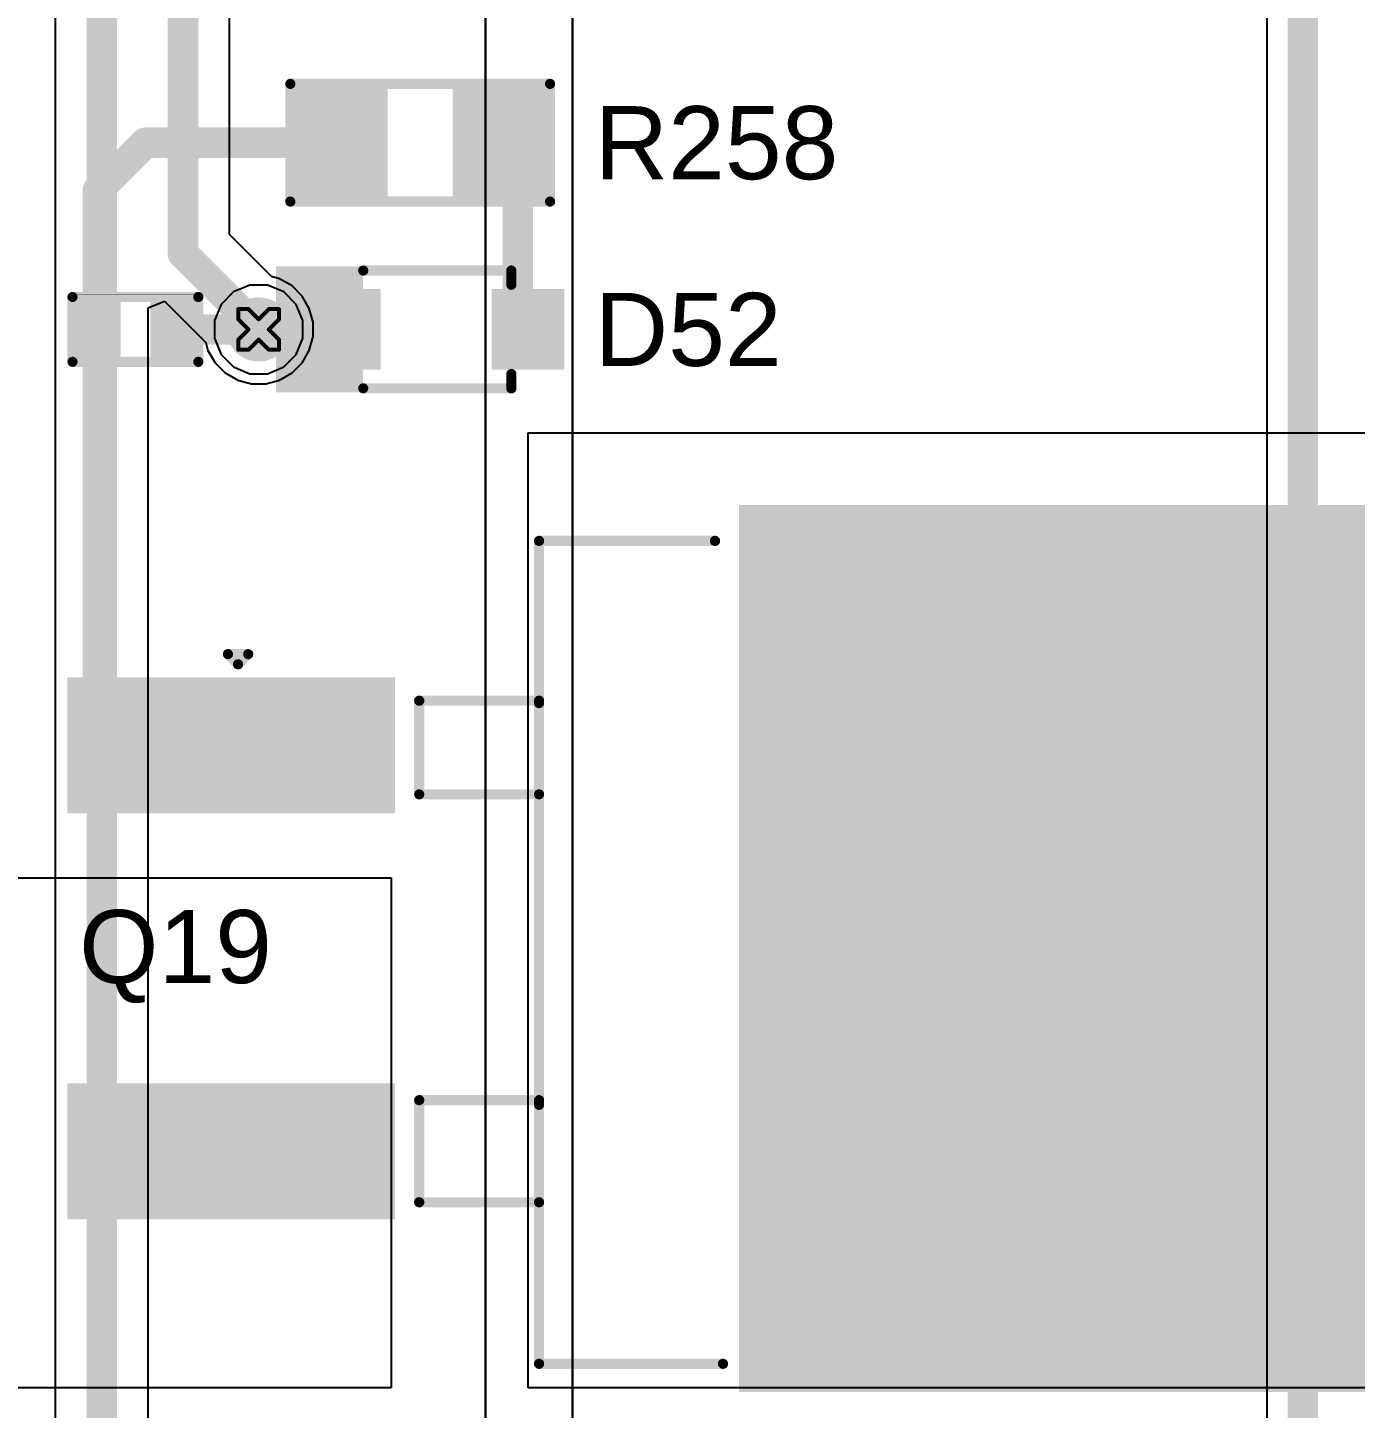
# Model space of a CAD drawing. Header units: inches. Extents: x 0 to 5379, y 0 to 5429.
# Drawn here: x 148.3 to 164.92, y 34.2 to 51.48 of the extents above; entities that cross this region are included whole.
import ezdxf

# ---------------------------------------------------------------- set-up
doc = ezdxf.new("R2010")
doc.units = ezdxf.units.IN
for name, color, linetype in [('Bottom Layer', 5, 'Continuous'), ('Bottom Solder', 6, 'Continuous'), ('Drill Drawing', 1, 'Continuous'), ('GND01', 16, 'Continuous'), ('GND02', 76, 'Continuous'), ('PWR', 156, 'Continuous'), ('SIG 01', 90, 'Continuous'), ('Top Layer', 1, 'Continuous'), ('Top Overlay', 2, 'Continuous'), ('Top Paste', 8, 'Continuous'), ('Top Solder', 216, 'Continuous'), ('Via Holes', 16, 'Continuous')]:
    doc.layers.add(name, color=color, linetype=linetype)
doc.styles.add('Arial', font='', dxfattribs={"height": 0.2})
doc.styles.get('Arial').set_extended_font_data('Arial')

# ---------------------------------------------------------------- blocks, each defined once
blk = doc.blocks.new('R___0402_509')
at = {"layer": 'Top Layer'}
for points in [[(-0.699, -0.318), (-0.699, 0.318), (-0.241, 0.318), (-0.241, -0.318)], [(0.241, -0.318), (0.241, 0.318), (0.699, 0.318), (0.699, -0.318)]]:
    blk.add_hatch(color=1, dxfattribs=at).paths.add_polyline_path(points)
at = {"layer": 'Top Paste'}
for points in [[(-0.699, -0.318), (-0.699, 0.318), (-0.241, 0.318), (-0.241, -0.318)], [(0.241, -0.318), (0.241, 0.318), (0.699, 0.318), (0.699, -0.318)]]:
    blk.add_hatch(color=8, dxfattribs=at).paths.add_polyline_path(points)
at = {"layer": 'Top Solder'}
for points in [[(-0.754, -0.373), (-0.754, 0.373), (-0.186, 0.373), (-0.186, -0.373)], [(0.186, -0.373), (0.186, 0.373), (0.754, 0.373), (0.754, -0.373)]]:
    blk.add_hatch(color=216, dxfattribs=at).paths.add_polyline_path(points)
at = {"layer": 'Top Overlay'}
for points in [[(0.787, 0.406, 0.127, 0.127, 0), (-0.787, 0.406, 0.127, 0.127, 0)], [(-0.787, 0.406, 0.127, 0.127, 0), (-0.787, -0.406, 0.127, 0.127, 0)], [(0.787, 0.406, 0.127, 0.127, 0), (0.787, -0.406, 0.127, 0.127, 0)], [(0.787, -0.406, 0.127, 0.127, 0), (-0.787, -0.406, 0.127, 0.127, 0)], [(0.813, -0.432, 0.00323, 0.00323, 0), (-0.813, -0.432, 0.00323, 0.00323, 0)]]:
    blk.add_lwpolyline(points, format="xyseb", dxfattribs=at)
for points in [[(-0.819, 0.406, 0.0635, 0.0635, 1), (-0.756, 0.406, 0.0635, 0.0635, 1)], [(-0.819, 0.406, 0.0635, 0.0635, 1), (-0.756, 0.406, 0.0635, 0.0635, 1)], [(0.756, 0.406, 0.0635, 0.0635, 1), (0.819, 0.406, 0.0635, 0.0635, 1)], [(0.756, 0.406, 0.0635, 0.0635, 1), (0.819, 0.406, 0.0635, 0.0635, 1)], [(-0.819, -0.406, 0.0635, 0.0635, 1), (-0.756, -0.406, 0.0635, 0.0635, 1)], [(-0.819, -0.406, 0.0635, 0.0635, 1), (-0.756, -0.406, 0.0635, 0.0635, 1)], [(0.756, -0.406, 0.0635, 0.0635, 1), (0.819, -0.406, 0.0635, 0.0635, 1)], [(0.756, -0.406, 0.0635, 0.0635, 1), (0.819, -0.406, 0.0635, 0.0635, 1)], [(-0.814, -0.432, 0.00161, 0.00161, 1), (-0.812, -0.432, 0.00161, 0.00161, 1)], [(0.812, -0.432, 0.00161, 0.00161, 1), (0.814, -0.432, 0.00161, 0.00161, 1)]]:
    blk.add_lwpolyline(points, format="xyseb", close=True, dxfattribs=at)
blk = doc.blocks.new('R___0805_512')
at = {"layer": 'Top Layer'}
for points in [[(-1.524, 0.635), (-0.508, 0.635), (-0.508, -0.635), (-1.524, -0.635)], [(0.508, 0.635), (1.524, 0.635), (1.524, -0.635), (0.508, -0.635)]]:
    blk.add_hatch(color=1, dxfattribs=at).paths.add_polyline_path(points)
at = {"layer": 'Top Paste'}
for points in [[(-1.524, 0.635), (-0.508, 0.635), (-0.508, -0.635), (-1.524, -0.635)], [(0.508, 0.635), (1.524, 0.635), (1.524, -0.635), (0.508, -0.635)]]:
    blk.add_hatch(color=8, dxfattribs=at).paths.add_polyline_path(points)
at = {"layer": 'Top Solder'}
for points in [[(-1.6256, 0.7366), (-0.4064, 0.7366), (-0.4064, -0.7366), (-1.6256, -0.7366)], [(0.4064, 0.7366), (1.6256, 0.7366), (1.6256, -0.7366), (0.4064, -0.7366)]]:
    blk.add_hatch(color=216, dxfattribs=at).paths.add_polyline_path(points)
at = {"layer": 'Top Overlay'}
for points in [[(1.6256, 0.7366, 0.127, 0.127, 0), (-1.6256, 0.7366, 0.127, 0.127, 0)], [(-1.6256, 0.7366, 0.127, 0.127, 0), (-1.6256, -0.7366, 0.127, 0.127, 0)], [(1.6256, 0.7366, 0.127, 0.127, 0), (1.6256, -0.7366, 0.127, 0.127, 0)], [(1.6256, -0.7366, 0.127, 0.127, 0), (-1.6256, -0.7366, 0.127, 0.127, 0)]]:
    blk.add_lwpolyline(points, format="xyseb", dxfattribs=at)
for points in [[(-1.65735, 0.7366, 0.0635, 0.0635, 1), (-1.59385, 0.7366, 0.0635, 0.0635, 1)], [(-1.65735, 0.7366, 0.0635, 0.0635, 1), (-1.59385, 0.7366, 0.0635, 0.0635, 1)], [(1.59385, 0.7366, 0.0635, 0.0635, 1), (1.65735, 0.7366, 0.0635, 0.0635, 1)], [(1.59385, 0.7366, 0.0635, 0.0635, 1), (1.65735, 0.7366, 0.0635, 0.0635, 1)], [(-1.65735, -0.7366, 0.0635, 0.0635, 1), (-1.59385, -0.7366, 0.0635, 0.0635, 1)], [(-1.65735, -0.7366, 0.0635, 0.0635, 1), (-1.59385, -0.7366, 0.0635, 0.0635, 1)], [(1.59385, -0.7366, 0.0635, 0.0635, 1), (1.65735, -0.7366, 0.0635, 0.0635, 1)], [(1.59385, -0.7366, 0.0635, 0.0635, 1), (1.65735, -0.7366, 0.0635, 0.0635, 1)]]:
    blk.add_lwpolyline(points, format="xyseb", close=True, dxfattribs=at)
blk = doc.blocks.new('H2PAK_2_756')
at = {"layer": 'Top Layer'}
for points in [[(-5.5, 0.828), (-5.5, 10.328), (5.5, 10.328), (5.5, 0.828)], [(-3.34, -3.578), (-1.74, -3.578), (-1.74, -7.578), (-3.34, -7.578)], [(1.74, -3.578), (3.34, -3.578), (3.34, -7.578), (1.74, -7.578)]]:
    blk.add_hatch(color=1, dxfattribs=at).paths.add_polyline_path(points)
at = {"layer": 'Top Paste'}
for points in [[(-5.5, 0.828), (-5.5, 10.328), (5.5, 10.328), (5.5, 0.828)], [(-3.34, -3.578), (-1.74, -3.578), (-1.74, -7.578), (-3.34, -7.578)], [(1.74, -3.578), (3.34, -3.578), (3.34, -7.578), (1.74, -7.578)]]:
    blk.add_hatch(color=8, dxfattribs=at).paths.add_polyline_path(points)
at = {"layer": 'Top Solder'}
for points in [[(-5.551, 0.778), (-5.551, 10.379), (5.551, 10.379), (5.551, 0.778)], [(-3.391, -3.528), (-1.689, -3.528), (-1.689, -7.629), (-3.391, -7.629)], [(1.689, -3.528), (3.391, -3.528), (3.391, -7.629), (1.689, -7.629)]]:
    blk.add_hatch(color=216, dxfattribs=at).paths.add_polyline_path(points)
at = {"layer": 'Top Overlay'}
for points in [[(-5.1, -1.725, 0.127, 0.127, 0), (-5.1, 0.478, 0.127, 0.127, 0)], [(5.2, -1.725, 0.127, 0.127, 0), (5.2, 0.578, 0.127, 0.127, 0)], [(5.2, -1.725, 0.127, 0.127, 0), (-5.1, -1.725, 0.127, 0.127, 0)], [(-3.1, -3.225, 0.127, 0.127, 0), (-3.1, -1.725, 0.127, 0.127, 0)], [(-3.07, -1.725, 0.127, 0.127, 0), (-3.1, -1.725, 0.127, 0.127, 0)], [(-1.927, -3.225, 0.127, 0.127, 0), (-1.927, -1.725, 0.127, 0.127, 0)], [(1.9, -3.225, 0.127, 0.127, 0), (1.9, -1.725, 0.127, 0.127, 0)], [(1.959, -1.725, 0.127, 0.127, 0), (1.9, -1.725, 0.127, 0.127, 0)], [(3.178, -3.225, 0.127, 0.127, 0), (3.178, -1.725, 0.127, 0.127, 0)], [(-1.927, -3.225, 0.127, 0.127, 0), (-3.1, -3.225, 0.127, 0.127, 0)], [(3.178, -3.225, 0.127, 0.127, 0), (1.9, -3.225, 0.127, 0.127, 0)], [(-3.556, -5.493, 0.127, 0.127, 0), (-3.683, -5.366, 0.127, 0.127, 0)], [(-3.683, -5.62, 0.127, 0.127, 0), (-3.683, -5.366, 0.127, 0.127, 0)], [(-3.683, -5.62, 0.127, 0.127, 0), (-3.556, -5.493, 0.127, 0.127, 0)]]:
    blk.add_lwpolyline(points, format="xyseb", dxfattribs=at)
for points in [[(-5.132, 0.478, 0.0635, 0.0635, 1), (-5.068, 0.478, 0.0635, 0.0635, 1)], [(5.168, 0.578, 0.0635, 0.0635, 1), (5.232, 0.578, 0.0635, 0.0635, 1)], [(-5.132, -1.725, 0.0635, 0.0635, 1), (-5.068, -1.725, 0.0635, 0.0635, 1)], [(-5.132, -1.725, 0.0635, 0.0635, 1), (-5.068, -1.725, 0.0635, 0.0635, 1)], [(-3.132, -1.725, 0.0635, 0.0635, 1), (-3.068, -1.725, 0.0635, 0.0635, 1)], [(-3.132, -1.725, 0.0635, 0.0635, 1), (-3.068, -1.725, 0.0635, 0.0635, 1)], [(-3.102, -1.725, 0.0635, 0.0635, 1), (-3.039, -1.725, 0.0635, 0.0635, 1)], [(-1.959, -1.725, 0.0635, 0.0635, 1), (-1.896, -1.725, 0.0635, 0.0635, 1)], [(1.868, -1.725, 0.0635, 0.0635, 1), (1.932, -1.725, 0.0635, 0.0635, 1)], [(1.868, -1.725, 0.0635, 0.0635, 1), (1.932, -1.725, 0.0635, 0.0635, 1)], [(1.927, -1.725, 0.0635, 0.0635, 1), (1.99, -1.725, 0.0635, 0.0635, 1)], [(3.146, -1.725, 0.0635, 0.0635, 1), (3.21, -1.725, 0.0635, 0.0635, 1)], [(5.168, -1.725, 0.0635, 0.0635, 1), (5.232, -1.725, 0.0635, 0.0635, 1)], [(5.168, -1.725, 0.0635, 0.0635, 1), (5.232, -1.725, 0.0635, 0.0635, 1)], [(-3.132, -3.225, 0.0635, 0.0635, 1), (-3.068, -3.225, 0.0635, 0.0635, 1)], [(-3.132, -3.225, 0.0635, 0.0635, 1), (-3.068, -3.225, 0.0635, 0.0635, 1)], [(-1.959, -3.225, 0.0635, 0.0635, 1), (-1.896, -3.225, 0.0635, 0.0635, 1)], [(-1.959, -3.225, 0.0635, 0.0635, 1), (-1.896, -3.225, 0.0635, 0.0635, 1)], [(1.868, -3.225, 0.0635, 0.0635, 1), (1.932, -3.225, 0.0635, 0.0635, 1)], [(1.868, -3.225, 0.0635, 0.0635, 1), (1.932, -3.225, 0.0635, 0.0635, 1)], [(3.146, -3.225, 0.0635, 0.0635, 1), (3.21, -3.225, 0.0635, 0.0635, 1)], [(3.146, -3.225, 0.0635, 0.0635, 1), (3.21, -3.225, 0.0635, 0.0635, 1)], [(-3.714, -5.366, 0.0635, 0.0635, 1), (-3.651, -5.366, 0.0635, 0.0635, 1)], [(-3.714, -5.366, 0.0635, 0.0635, 1), (-3.651, -5.366, 0.0635, 0.0635, 1)], [(-3.587, -5.493, 0.0635, 0.0635, 1), (-3.524, -5.493, 0.0635, 0.0635, 1)], [(-3.587, -5.493, 0.0635, 0.0635, 1), (-3.524, -5.493, 0.0635, 0.0635, 1)], [(-3.714, -5.62, 0.0635, 0.0635, 1), (-3.651, -5.62, 0.0635, 0.0635, 1)], [(-3.714, -5.62, 0.0635, 0.0635, 1), (-3.651, -5.62, 0.0635, 0.0635, 1)]]:
    blk.add_lwpolyline(points, format="xyseb", close=True, dxfattribs=at)
blk = doc.blocks.new('SOD_323_884')
at = {"layer": 'Top Layer'}
for points in [[(-0.75, -0.45), (-1.55, -0.45), (-1.55, 0.45), (-0.75, 0.45)], [(1.55, -0.45), (0.75, -0.45), (0.75, 0.45), (1.55, 0.45)]]:
    blk.add_hatch(color=1, dxfattribs=at).paths.add_polyline_path(points)
at = {"layer": 'Top Overlay'}
for points in [[(-2.008, 0.483), (-0.916, 0.483), (-0.916, 0.788), (-2.008, 0.788)], [(-2.008, -0.508), (-1.576, -0.508), (-1.576, 0.508), (-2.008, 0.508)], [(-2.008, -0.787), (-0.916, -0.787), (-0.916, -0.482), (-2.008, -0.482)]]:
    blk.add_hatch(color=2, dxfattribs=at).paths.add_polyline_path(points)
at = {"layer": 'Top Paste'}
for points in [[(-0.75, -0.45), (-1.55, -0.45), (-1.55, 0.45), (-0.75, 0.45)], [(1.55, -0.45), (0.75, -0.45), (0.75, 0.45), (1.55, 0.45)]]:
    blk.add_hatch(color=8, dxfattribs=at).paths.add_polyline_path(points)
at = {"layer": 'Top Solder'}
for points in [[(-0.695, -0.505), (-1.605, -0.505), (-1.605, 0.505), (-0.695, 0.505)], [(1.605, -0.505), (0.695, -0.505), (0.695, 0.505), (1.605, 0.505)]]:
    blk.add_hatch(color=216, dxfattribs=at).paths.add_polyline_path(points)
at = {"layer": 'Top Overlay'}
for points in [[(-0.914, 0.737, 0.127, 0.127, 0), (0.94, 0.737, 0.127, 0.127, 0)], [(0.94, 0.559, 0.127, 0.127, 0), (0.94, 0.737, 0.127, 0.127, 0)], [(0.94, -0.737, 0.127, 0.127, 0), (0.94, -0.559, 0.127, 0.127, 0)], [(-0.914, -0.737, 0.127, 0.127, 0), (0.94, -0.737, 0.127, 0.127, 0)]]:
    blk.add_lwpolyline(points, format="xyseb", dxfattribs=at)
for points in [[(-0.946, 0.737, 0.0635, 0.0635, 1), (-0.883, 0.737, 0.0635, 0.0635, 1)], [(0.908, 0.737, 0.0635, 0.0635, 1), (0.972, 0.737, 0.0635, 0.0635, 1)], [(0.908, 0.737, 0.0635, 0.0635, 1), (0.972, 0.737, 0.0635, 0.0635, 1)], [(0.908, 0.559, 0.0635, 0.0635, 1), (0.972, 0.559, 0.0635, 0.0635, 1)], [(0.908, -0.559, 0.0635, 0.0635, 1), (0.972, -0.559, 0.0635, 0.0635, 1)], [(-0.946, -0.737, 0.0635, 0.0635, 1), (-0.883, -0.737, 0.0635, 0.0635, 1)], [(0.908, -0.737, 0.0635, 0.0635, 1), (0.972, -0.737, 0.0635, 0.0635, 1)], [(0.908, -0.737, 0.0635, 0.0635, 1), (0.972, -0.737, 0.0635, 0.0635, 1)]]:
    blk.add_lwpolyline(points, format="xyseb", close=True, dxfattribs=at)

msp = doc.modelspace()

# ---------------------------------------------------------------- hatches: boundary and pattern name
at = {"layer": 'Bottom Layer'}
h = msp.add_hatch(color=5, dxfattribs=at)
edge = h.paths.add_edge_path()
edge.add_arc((151.194, 47.705), 0.3, 0, 360)
at = {"layer": 'Bottom Solder'}
h = msp.add_hatch(color=6, dxfattribs=at)
edge = h.paths.add_edge_path()
edge.add_arc((151.194, 47.705), 0.402, 0, 360)
at = {"layer": 'GND01'}
h = msp.add_hatch(color=16, dxfattribs=at)
edge = h.paths.add_edge_path()
edge.add_arc((151.194, 47.705), 0.3, 0, 360)
at = {"layer": 'GND02'}
h = msp.add_hatch(color=76, dxfattribs=at)
edge = h.paths.add_edge_path()
edge.add_arc((151.194, 47.705), 0.3, 0, 360)
at = {"layer": 'PWR'}
h = msp.add_hatch(color=156, dxfattribs=at)
edge = h.paths.add_edge_path()
edge.add_arc((151.194, 47.705), 0.3, 0, 360)
at = {"layer": 'SIG 01'}
h = msp.add_hatch(color=90, dxfattribs=at)
edge = h.paths.add_edge_path()
edge.add_arc((151.194, 47.705), 0.3, 0, 360)
at = {"layer": 'Top Layer'}
h = msp.add_hatch(color=1, dxfattribs=at)
edge = h.paths.add_edge_path()
edge.add_arc((151.194, 47.705), 0.3, 0, 360)
at = {"layer": 'Top Solder'}
h = msp.add_hatch(color=216, dxfattribs=at)
edge = h.paths.add_edge_path()
edge.add_arc((151.194, 47.705), 0.402, 0, 360)
at = {"layer": 'Via Holes'}
h = msp.add_hatch(color=7, dxfattribs=at)
edge = h.paths.add_edge_path()
edge.add_arc((151.194, 47.705), 0.15, 0, 360)

# ---------------------------------------------------------------- linework, layer by layer
at = {"layer": 'Bottom Layer'}
for p, q in [((154.035, 0.388), (154.035, 63.507)), ((154.035, 63.507), (154.035, 0.388)), ((155.122, 62.456), (155.122, 0.388)), ((155.122, 0.388), (155.122, 62.456)), ((151.083, 48.259), (150.88, 48.174)), ((151.304, 48.259), (151.083, 48.259)), ((151.507, 48.174), (151.304, 48.259)), ((150.88, 48.174), (150.724, 48.019)), ((151.663, 48.019), (151.507, 48.174)), ((150.724, 48.019), (150.64, 47.815)), ((151.748, 47.815), (151.663, 48.019)), ((150.64, 47.815), (150.64, 47.595)), ((151.748, 47.595), (151.748, 47.815)), ((150.64, 47.595), (150.724, 47.391)), ((151.663, 47.391), (151.748, 47.595)), ((150.724, 47.391), (150.88, 47.235)), ((151.507, 47.235), (151.663, 47.391)), ((150.88, 47.235), (151.083, 47.151)), ((151.304, 47.151), (151.507, 47.235)), ((151.083, 47.151), (151.304, 47.151))]:
    msp.add_line(p, q, dxfattribs=at)
at = {"layer": 'Drill Drawing'}
for points in [[(150.94, 47.832, 0.0508, 0.0508, 0), (150.94, 47.959, 0.0508, 0.0508, 0)], [(150.94, 47.959, 0.0508, 0.0508, 0), (151.067, 47.959, 0.0508, 0.0508, 0)], [(151.067, 47.959, 0.0508, 0.0508, 0), (151.194, 47.832, 0.0508, 0.0508, 0)], [(151.194, 47.832, 0.0508, 0.0508, 0), (151.321, 47.959, 0.0508, 0.0508, 0)], [(151.321, 47.959, 0.0508, 0.0508, 0), (151.448, 47.959, 0.0508, 0.0508, 0)], [(151.448, 47.832, 0.0508, 0.0508, 0), (151.448, 47.959, 0.0508, 0.0508, 0)], [(150.94, 47.832, 0.0508, 0.0508, 0), (151.067, 47.705, 0.0508, 0.0508, 0)], [(150.94, 47.578, 0.0508, 0.0508, 0), (151.067, 47.705, 0.0508, 0.0508, 0)], [(151.321, 47.705, 0.0508, 0.0508, 0), (151.448, 47.832, 0.0508, 0.0508, 0)], [(151.321, 47.705, 0.0508, 0.0508, 0), (151.448, 47.578, 0.0508, 0.0508, 0)], [(150.94, 47.451, 0.0508, 0.0508, 0), (150.94, 47.578, 0.0508, 0.0508, 0)], [(151.067, 47.451, 0.0508, 0.0508, 0), (151.194, 47.578, 0.0508, 0.0508, 0)], [(151.194, 47.578, 0.0508, 0.0508, 0), (151.321, 47.451, 0.0508, 0.0508, 0)], [(151.448, 47.451, 0.0508, 0.0508, 0), (151.448, 47.578, 0.0508, 0.0508, 0)], [(150.94, 47.451, 0.0508, 0.0508, 0), (151.067, 47.451, 0.0508, 0.0508, 0)], [(151.321, 47.451, 0.0508, 0.0508, 0), (151.448, 47.451, 0.0508, 0.0508, 0)]]:
    msp.add_lwpolyline(points, format="xyseb", dxfattribs=at)
for points in [[(150.927, 47.959, 0.0254, 0.0254, 1), (150.952, 47.959, 0.0254, 0.0254, 1)], [(150.927, 47.959, 0.0254, 0.0254, 1), (150.952, 47.959, 0.0254, 0.0254, 1)], [(151.054, 47.959, 0.0254, 0.0254, 1), (151.079, 47.959, 0.0254, 0.0254, 1)], [(151.054, 47.959, 0.0254, 0.0254, 1), (151.079, 47.959, 0.0254, 0.0254, 1)], [(151.308, 47.959, 0.0254, 0.0254, 1), (151.333, 47.959, 0.0254, 0.0254, 1)], [(151.308, 47.959, 0.0254, 0.0254, 1), (151.333, 47.959, 0.0254, 0.0254, 1)], [(151.435, 47.959, 0.0254, 0.0254, 1), (151.46, 47.959, 0.0254, 0.0254, 1)], [(151.435, 47.959, 0.0254, 0.0254, 1), (151.46, 47.959, 0.0254, 0.0254, 1)], [(150.927, 47.832, 0.0254, 0.0254, 1), (150.952, 47.832, 0.0254, 0.0254, 1)], [(150.927, 47.832, 0.0254, 0.0254, 1), (150.952, 47.832, 0.0254, 0.0254, 1)], [(151.054, 47.705, 0.0254, 0.0254, 1), (151.079, 47.705, 0.0254, 0.0254, 1)], [(151.054, 47.705, 0.0254, 0.0254, 1), (151.079, 47.705, 0.0254, 0.0254, 1)], [(151.181, 47.832, 0.0254, 0.0254, 1), (151.206, 47.832, 0.0254, 0.0254, 1)], [(151.181, 47.832, 0.0254, 0.0254, 1), (151.206, 47.832, 0.0254, 0.0254, 1)], [(151.308, 47.705, 0.0254, 0.0254, 1), (151.333, 47.705, 0.0254, 0.0254, 1)], [(151.308, 47.705, 0.0254, 0.0254, 1), (151.333, 47.705, 0.0254, 0.0254, 1)], [(151.435, 47.832, 0.0254, 0.0254, 1), (151.46, 47.832, 0.0254, 0.0254, 1)], [(151.435, 47.832, 0.0254, 0.0254, 1), (151.46, 47.832, 0.0254, 0.0254, 1)], [(150.927, 47.578, 0.0254, 0.0254, 1), (150.952, 47.578, 0.0254, 0.0254, 1)], [(150.927, 47.578, 0.0254, 0.0254, 1), (150.952, 47.578, 0.0254, 0.0254, 1)], [(151.181, 47.578, 0.0254, 0.0254, 1), (151.206, 47.578, 0.0254, 0.0254, 1)], [(151.181, 47.578, 0.0254, 0.0254, 1), (151.206, 47.578, 0.0254, 0.0254, 1)], [(151.435, 47.578, 0.0254, 0.0254, 1), (151.46, 47.578, 0.0254, 0.0254, 1)], [(151.435, 47.578, 0.0254, 0.0254, 1), (151.46, 47.578, 0.0254, 0.0254, 1)], [(150.927, 47.451, 0.0254, 0.0254, 1), (150.952, 47.451, 0.0254, 0.0254, 1)], [(150.927, 47.451, 0.0254, 0.0254, 1), (150.952, 47.451, 0.0254, 0.0254, 1)], [(151.054, 47.451, 0.0254, 0.0254, 1), (151.079, 47.451, 0.0254, 0.0254, 1)], [(151.054, 47.451, 0.0254, 0.0254, 1), (151.079, 47.451, 0.0254, 0.0254, 1)], [(151.308, 47.451, 0.0254, 0.0254, 1), (151.333, 47.451, 0.0254, 0.0254, 1)], [(151.308, 47.451, 0.0254, 0.0254, 1), (151.333, 47.451, 0.0254, 0.0254, 1)], [(151.435, 47.451, 0.0254, 0.0254, 1), (151.46, 47.451, 0.0254, 0.0254, 1)], [(151.435, 47.451, 0.0254, 0.0254, 1), (151.46, 47.451, 0.0254, 0.0254, 1)]]:
    msp.add_lwpolyline(points, format="xyseb", close=True, dxfattribs=at)
at = {"layer": 'GND01'}
for p, q in [((151.083, 48.259), (150.88, 48.174)), ((151.304, 48.259), (151.083, 48.259)), ((151.507, 48.174), (151.304, 48.259)), ((150.88, 48.174), (150.724, 48.019)), ((151.663, 48.019), (151.507, 48.174)), ((150.724, 48.019), (150.64, 47.815)), ((151.748, 47.815), (151.663, 48.019)), ((150.64, 47.815), (150.64, 47.595)), ((151.748, 47.595), (151.748, 47.815)), ((150.64, 47.595), (150.724, 47.391)), ((151.663, 47.391), (151.748, 47.595)), ((150.724, 47.391), (150.88, 47.235)), ((151.507, 47.235), (151.663, 47.391)), ((150.88, 47.235), (151.083, 47.151)), ((151.304, 47.151), (151.507, 47.235)), ((151.083, 47.151), (151.304, 47.151))]:
    msp.add_line(p, q, dxfattribs=at)
at = {"layer": 'GND02'}
for p, q in [((151.083, 48.259), (150.88, 48.174)), ((151.304, 48.259), (151.083, 48.259)), ((151.507, 48.174), (151.304, 48.259)), ((150.88, 48.174), (150.724, 48.019)), ((151.663, 48.019), (151.507, 48.174)), ((150.724, 48.019), (150.64, 47.815)), ((151.748, 47.815), (151.663, 48.019)), ((150.64, 47.815), (150.64, 47.595)), ((151.748, 47.595), (151.748, 47.815)), ((150.64, 47.595), (150.724, 47.391)), ((151.663, 47.391), (151.748, 47.595)), ((150.724, 47.391), (150.88, 47.235)), ((151.507, 47.235), (151.663, 47.391)), ((150.88, 47.235), (151.083, 47.151)), ((151.304, 47.151), (151.507, 47.235)), ((151.083, 47.151), (151.304, 47.151))]:
    msp.add_line(p, q, dxfattribs=at)
at = {"layer": 'PWR'}
for p, q in [((163.813, 78.427), (163.813, 15.13)), ((151.083, 48.259), (150.88, 48.174)), ((151.304, 48.259), (151.083, 48.259)), ((151.507, 48.174), (151.304, 48.259)), ((150.88, 48.174), (150.724, 48.019)), ((151.663, 48.019), (151.507, 48.174)), ((150.724, 48.019), (150.64, 47.815)), ((151.748, 47.815), (151.663, 48.019)), ((150.64, 47.815), (150.64, 47.595)), ((151.748, 47.595), (151.748, 47.815)), ((150.64, 47.595), (150.724, 47.391)), ((151.663, 47.391), (151.748, 47.595)), ((150.724, 47.391), (150.88, 47.235)), ((151.507, 47.235), (151.663, 47.391)), ((150.88, 47.235), (151.083, 47.151)), ((151.304, 47.151), (151.507, 47.235)), ((151.083, 47.151), (151.304, 47.151))]:
    msp.add_line(p, q, dxfattribs=at)
msp.add_lwpolyline([(164.266, 14.654, 0.381, 0.381, 0), (164.266, 78.427, 0.381, 0.381, 0)], format="xyseb", dxfattribs=at)
at = {"layer": 'SIG 01'}
for p, q in [((148.647, 65.456), (148.647, 32.571)), ((150.828, 48.894), (150.828, 64.011)), ((151.356, 48.366), (150.828, 48.894)), ((151.456, 48.339), (151.356, 48.366)), ((151.612, 48.25), (151.456, 48.339)), ((151.739, 48.123), (151.612, 48.25)), ((149.812, 47.975), (150.016, 48.059)), ((150.016, 48.059), (150.532, 47.542)), ((151.828, 47.968), (151.739, 48.123)), ((149.812, 32.812), (149.812, 47.975)), ((151.875, 47.794), (151.828, 47.968)), ((151.875, 47.615), (151.875, 47.794)), ((150.532, 47.542), (150.559, 47.442)), ((151.828, 47.442), (151.875, 47.615)), ((150.559, 47.442), (150.649, 47.287)), ((151.739, 47.287), (151.828, 47.442)), ((150.649, 47.287), (150.775, 47.16)), ((151.612, 47.16), (151.739, 47.287)), ((150.775, 47.16), (150.931, 47.07)), ((150.931, 47.07), (151.104, 47.024)), ((151.104, 47.024), (151.283, 47.024)), ((151.283, 47.024), (151.456, 47.07)), ((151.456, 47.07), (151.612, 47.16))]:
    msp.add_line(p, q, dxfattribs=at)
for points in [[(149.23, 32.571, 0.381, 0.381, 0), (149.23, 65.456, 0.381, 0.381, 0)], [(150.246, 48.653, 0.381, 0.381, 0), (150.246, 65.151, 0.381, 0.381, 0)], [(150.246, 48.653, 0.381, 0.381, 0), (151.194, 47.705, 0.381, 0.381, 0)]]:
    msp.add_lwpolyline(points, format="xyseb", dxfattribs=at)
for points in [[(150.15, 48.653, 0.191, 0.191, 1), (150.341, 48.653, 0.191, 0.191, 1)], [(150.15, 48.653, 0.191, 0.191, 1), (150.341, 48.653, 0.191, 0.191, 1)], [(151.098, 47.705, 0.191, 0.191, 1), (151.289, 47.705, 0.191, 0.191, 1)]]:
    msp.add_lwpolyline(points, format="xyseb", close=True, dxfattribs=at)
at = {"layer": 'Top Layer'}
for p, q in [((154.567, 34.458), (154.567, 46.409)), ((154.567, 46.409), (176.001, 46.409)), ((147.807, 40.84), (152.851, 40.84)), ((152.851, 40.84), (152.851, 34.458)), ((152.851, 34.458), (139.171, 34.458)), ((181.589, 34.458), (154.567, 34.458))]:
    msp.add_line(p, q, dxfattribs=at)
for points in [[(149.181, 49.445, 0.381, 0.381, 0), (149.778, 50.042, 0.381, 0.381, 0)], [(149.778, 50.042, 0.381, 0.381, 0), (152.199, 50.042, 0.381, 0.381, 0)], [(154.231, 50.042, 0.381, 0.381, 0), (154.439, 49.834, 0.381, 0.381, 0)], [(154.439, 47.832, 0.381, 0.381, 0), (154.439, 49.834, 0.381, 0.381, 0)], [(149.181, 47.705, 0.381, 0.381, 0), (149.181, 49.445, 0.381, 0.381, 0)], [(149.181, 43.107, 0.381, 0.381, 0), (149.181, 47.705, 0.381, 0.381, 0)], [(150.121, 47.705, 0.381, 0.381, 0), (151.194, 47.705, 0.381, 0.381, 0)], [(151.194, 47.705, 0.381, 0.381, 0), (152.266, 47.705, 0.381, 0.381, 0)], [(154.439, 47.832, 0.381, 0.381, 0), (154.566, 47.705, 0.381, 0.381, 0)], [(149.181, 43.107, 0.381, 0.381, 0), (149.791, 42.498, 0.381, 0.381, 0)], [(149.791, 42.498, 0.381, 0.381, 0), (150.851, 42.498, 0.381, 0.381, 0)]]:
    msp.add_lwpolyline(points, format="xyseb", dxfattribs=at)
for points in [[(149.683, 50.042, 0.191, 0.191, 1), (149.873, 50.042, 0.191, 0.191, 1)], [(149.683, 50.042, 0.191, 0.191, 1), (149.873, 50.042, 0.191, 0.191, 1)], [(152.104, 50.042, 0.191, 0.191, 1), (152.295, 50.042, 0.191, 0.191, 1)], [(154.136, 50.042, 0.191, 0.191, 1), (154.327, 50.042, 0.191, 0.191, 1)], [(154.344, 49.834, 0.191, 0.191, 1), (154.535, 49.834, 0.191, 0.191, 1)], [(154.344, 49.834, 0.191, 0.191, 1), (154.535, 49.834, 0.191, 0.191, 1)], [(149.086, 49.445, 0.191, 0.191, 1), (149.276, 49.445, 0.191, 0.191, 1)], [(149.086, 49.445, 0.191, 0.191, 1), (149.276, 49.445, 0.191, 0.191, 1)], [(149.086, 47.705, 0.191, 0.191, 1), (149.276, 47.705, 0.191, 0.191, 1)], [(149.086, 47.705, 0.191, 0.191, 1), (149.276, 47.705, 0.191, 0.191, 1)], [(150.026, 47.705, 0.191, 0.191, 1), (150.216, 47.705, 0.191, 0.191, 1)], [(151.098, 47.705, 0.191, 0.191, 1), (151.289, 47.705, 0.191, 0.191, 1)], [(151.098, 47.705, 0.191, 0.191, 1), (151.289, 47.705, 0.191, 0.191, 1)], [(152.171, 47.705, 0.191, 0.191, 1), (152.361, 47.705, 0.191, 0.191, 1)], [(154.344, 47.832, 0.191, 0.191, 1), (154.535, 47.832, 0.191, 0.191, 1)], [(154.344, 47.832, 0.191, 0.191, 1), (154.535, 47.832, 0.191, 0.191, 1)], [(154.471, 47.705, 0.191, 0.191, 1), (154.661, 47.705, 0.191, 0.191, 1)], [(149.086, 43.107, 0.191, 0.191, 1), (149.276, 43.107, 0.191, 0.191, 1)], [(149.086, 43.107, 0.191, 0.191, 1), (149.276, 43.107, 0.191, 0.191, 1)], [(149.695, 42.498, 0.191, 0.191, 1), (149.886, 42.498, 0.191, 0.191, 1)], [(149.695, 42.498, 0.191, 0.191, 1), (149.886, 42.498, 0.191, 0.191, 1)], [(150.756, 42.498, 0.191, 0.191, 1), (150.946, 42.498, 0.191, 0.191, 1)]]:
    msp.add_lwpolyline(points, format="xyseb", close=True, dxfattribs=at)

# ---------------------------------------------------------------- block references
for name, p, rotation in [('R___0805_512', (153.216, 50.042), 180), ('R___0402_509', (149.651, 47.705), 180), ('H2PAK_2_756', (156.429, 39.958), 270)]:
    msp.add_blockref(name, p, dxfattribs=dict(rotation=rotation))
msp.add_blockref('SOD_323_884', (153.417, 47.705))

# ---------------------------------------------------------------- texts
at = {"layer": 'Top Overlay', "style": 'Arial'}
for s, p in [('R258', (155.398, 49.585)), ('D52', (155.398, 47.248)), ('Q19', (148.946, 39.523))]:
    msp.add_text(s, height=0.9144, dxfattribs=at).set_placement(p)

doc.saveas('drawing.dxf')
